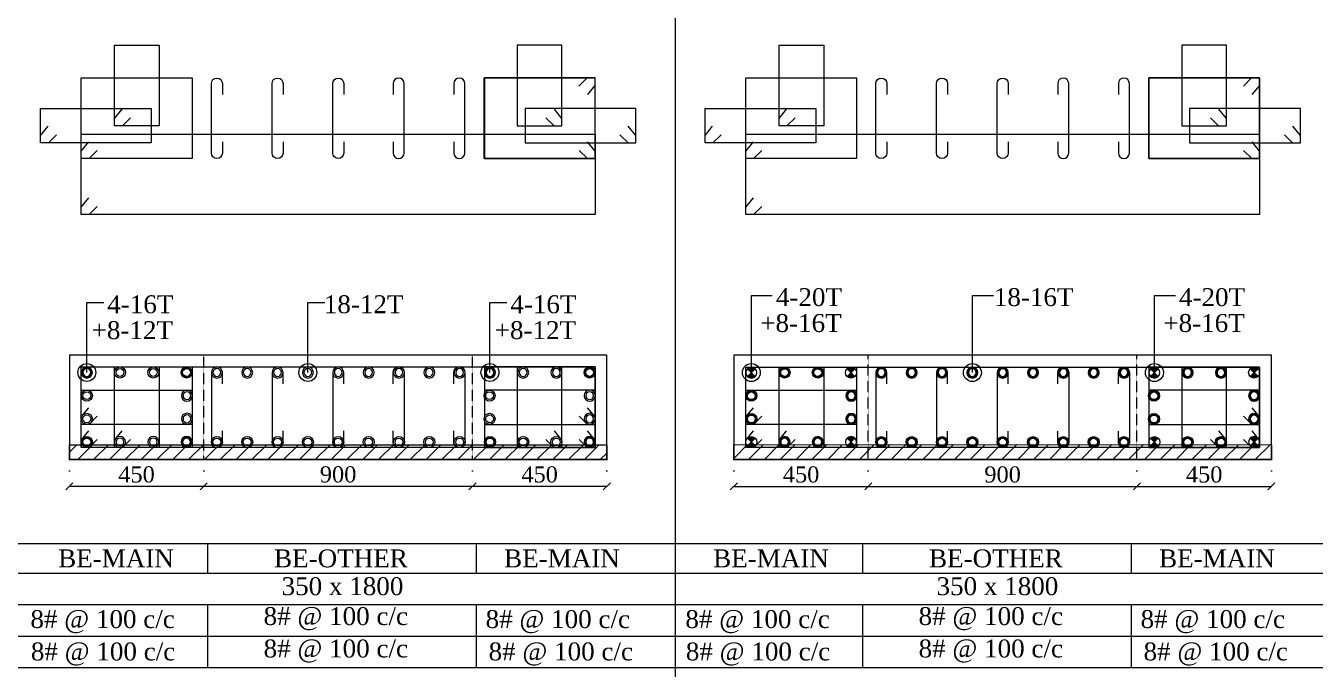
# Model space of a CAD drawing. Header units: millimetres. Extents: x 303 to 27724, y 300 to 68956.
# Drawn here: x 10195 to 14513, y 32741 to 34898 of the extents above; entities that cross this region are included whole.
import ezdxf

# ---------------------------------------------------------------- set-up
doc = ezdxf.new("R2010")
doc.units = ezdxf.units.MM
doc.linetypes.add('( Hidden )', pattern=[0.375, 0.25, -0.125])
doc.linetypes.add('DOT2', pattern=[0.125, 0, -0.125])
doc.layers.get('Defpoints').update_dxf_attribs({"lineweight": 0})
for name, color, linetype, lineweight in [('S-COL. STEEL DIA', 1, 'Continuous', 9), ('S-DIM FOOTING', 7, 'Continuous', 0), ('S-SECTION', 5, 'Continuous', 0), ('S-SECTION MARK', 7, 'Continuous', 0), ('S-SHEET', 7, 'Continuous', 0), ('S-STEEL', 1, 'Continuous', 9), ('S-STEEL-1', 1, 'Continuous', 0), ('S-STEEL-1 C.S.', 106, 'Continuous', 0), ('S-TEXT', 7, 'Continuous', 0), ('STRU.HATCH', 8, 'Continuous', 0)]:
    doc.layers.add(name, color=color, linetype=linetype, lineweight=lineweight)
doc.styles.add('AR', font='ARIALUNI.TTF', dxfattribs={"width": 0.8})
doc.styles.add('S-ROMANS', font='times.ttf')
doc.styles.add('TEXT', font='times.ttf')
doc.dimstyles.new('100', dxfattribs={"dimtxt": 180, "dimasz": 80, "dimexe": 0.18, "dimexo": 0.0625, "dimgap": 1, "dimtad": 1, "dimdec": 0, "dimzin": 0, "dimdsep": 46, "dimtxsty": 'AR', "dimblk": 'DOT', "dimcen": 0.09, "dimse1": 1, "dimse2": 1, "dimclrd": 50, "dimclrt": 256, "dimadec": 0, "dimazin": 0, "dimtfac": 1, "dimtdec": 0, "dimtix": 1, "dimtofl": 0, "dimtmove": 2, "dimatfit": 0, "dimfxl": 1, "dimtolj": 1, "dimtzin": 0, "dimlwd": -1, "dimarcsym": 0})
doc.dimstyles.new('SETU', dxfattribs={"dimtxt": 230, "dimasz": 0.2, "dimexe": 0.1, "dimexo": 0.1, "dimgap": 0.05, "dimtad": 1, "dimdec": 0, "dimzin": 0, "dimdsep": 46, "dimtxsty": 'TEXT', "dimblk": 'OBLIQUE', "dimcen": 0.09, "dimdle": 0.1, "dimclrd": 4, "dimclre": 256, "dimclrt": 256, "dimadec": 1, "dimazin": 0, "dimtfac": 1, "dimtdec": 0, "dimtix": 1, "dimtofl": 0, "dimtmove": 2, "dimatfit": 0, "dimfxl": 1, "dimtolj": 1, "dimtzin": 0, "dimlwd": -1, "dimlwe": -1, "dimarcsym": 1})

# ---------------------------------------------------------------- blocks, each defined once
blk = doc.blocks.new('*U4')
at = {"layer": 'S-COL. STEEL DIA'}
h = blk.add_hatch(color=256, dxfattribs=at)
h.dxf.hatch_style = 1
h.paths.add_polyline_path([(-18.5, 0, 1), (18.5, 0, 1)])
h.paths.add_polyline_path([(13, 0, -1), (-13, 0, -1)], flags=16)
at = {"layer": 'S-COL. STEEL DIA', "lineweight": 5}
for radius in [18.5, 13]:
    blk.add_circle((0, 0), radius, dxfattribs=at)
blk = doc.blocks.new('*U6')
at = {"layer": 'S-COL. STEEL DIA', "lineweight": 5}
for radius in [18.5, 13, 13]:
    blk.add_circle((0, 0), radius, dxfattribs=at)
blk = doc.blocks.new('_Oblique')
at = {"color": 0, "linetype": 'ByBlock', "lineweight": -2}
blk.add_line((-0.5, -0.5), (0.5, 0.5), dxfattribs=at)
blk = doc.blocks.new('*D2046')
at = {"layer": 'Defpoints', "color": 0}
for p in [(10340.5, 33443.9), (10790.5, 33443.9), (10790.5, 33354)]:
    blk.add_point(p, dxfattribs=at)
at = {"layer": 'S-DIM FOOTING', "linetype": 'DOT2', "ltscale": 300}
for p, q in [((10340.5, 33443.8), (10340.5, 33353.9)), ((10790.5, 33443.8), (10790.5, 33353.9))]:
    blk.add_line(p, q, dxfattribs=at)
at = {"layer": 'S-DIM FOOTING', "ltscale": 300}
blk.add_line((10340.4, 33354), (10790.7, 33354), dxfattribs=at)
at = {"layer": 'S-DIM FOOTING', "linetype": 'ByBlock', "xscale": 24, "yscale": 24, "zscale": 24, "rotation": 180}
blk.add_blockref('_Oblique', (10340.5, 33354), dxfattribs=at)
at = {"layer": 'S-DIM FOOTING', "linetype": 'ByBlock', "xscale": 24, "yscale": 24, "zscale": 24}
blk.add_blockref('_Oblique', (10790.5, 33354), dxfattribs=at)
at = {"layer": 'S-DIM FOOTING', "insert": (10565.5, 33393.5), "char_height": 54, "attachment_point": 5, "style": 'TEXT'}
blk.add_mtext('\\A1;450', dxfattribs=at)
blk = doc.blocks.new('*D2047')
at = {"layer": 'Defpoints', "color": 0}
for p in [(10790.5, 33443.9), (11690.5, 33443.9), (11690.5, 33354)]:
    blk.add_point(p, dxfattribs=at)
at = {"layer": 'S-DIM FOOTING', "linetype": 'DOT2', "ltscale": 300}
for p, q in [((10790.5, 33443.8), (10790.5, 33353.9)), ((11690.5, 33443.8), (11690.5, 33353.9))]:
    blk.add_line(p, q, dxfattribs=at)
at = {"layer": 'S-DIM FOOTING', "ltscale": 300}
blk.add_line((10790.4, 33354), (11690.7, 33354), dxfattribs=at)
at = {"layer": 'S-DIM FOOTING', "linetype": 'ByBlock', "xscale": 24, "yscale": 24, "zscale": 24, "rotation": 180}
blk.add_blockref('_Oblique', (10790.5, 33354), dxfattribs=at)
at = {"layer": 'S-DIM FOOTING', "linetype": 'ByBlock', "xscale": 24, "yscale": 24, "zscale": 24}
blk.add_blockref('_Oblique', (11690.5, 33354), dxfattribs=at)
at = {"layer": 'S-DIM FOOTING', "insert": (11240.5, 33393.6), "char_height": 54, "attachment_point": 5, "style": 'TEXT'}
blk.add_mtext('\\A1;900', dxfattribs=at)
blk = doc.blocks.new('*D2048')
at = {"layer": 'Defpoints', "color": 0}
for p in [(11690.5, 33443.9), (12140.5, 33443.9), (12140.5, 33354)]:
    blk.add_point(p, dxfattribs=at)
at = {"layer": 'S-DIM FOOTING', "linetype": 'DOT2', "ltscale": 300}
for p, q in [((11690.5, 33443.8), (11690.5, 33353.9)), ((12140.5, 33443.8), (12140.5, 33353.9))]:
    blk.add_line(p, q, dxfattribs=at)
at = {"layer": 'S-DIM FOOTING', "ltscale": 300}
blk.add_line((11690.4, 33354), (12140.7, 33354), dxfattribs=at)
at = {"layer": 'S-DIM FOOTING', "linetype": 'ByBlock', "xscale": 24, "yscale": 24, "zscale": 24, "rotation": 180}
blk.add_blockref('_Oblique', (11690.5, 33354), dxfattribs=at)
at = {"layer": 'S-DIM FOOTING', "linetype": 'ByBlock', "xscale": 24, "yscale": 24, "zscale": 24}
blk.add_blockref('_Oblique', (12140.5, 33354), dxfattribs=at)
at = {"layer": 'S-DIM FOOTING', "insert": (11915.5, 33393.5), "char_height": 54, "attachment_point": 5, "style": 'TEXT'}
blk.add_mtext('\\A1;450', dxfattribs=at)
blk = doc.blocks.new('_Dot')
at = {"linetype": 'ByBlock', "lineweight": -2}
blk.add_line((-0.5, 0), (-1, 0), dxfattribs=at)
at = {"linetype": 'ByBlock', "const_width": 0.5}
blk.add_lwpolyline([(-0.25, 0, 1), (0.25, 0, 1)], format="xyb", close=True, dxfattribs=at)
blk = doc.blocks.new('*U18')
at = {"layer": 'S-COL. STEEL DIA'}
h = blk.add_hatch(color=256, dxfattribs=at)
h.dxf.hatch_style = 1
h.paths.add_polyline_path([(0, 0), (0, -18.5, 0.198912), (13, -13)])
h.paths.add_polyline_path([(0, 0), (-13, -13, 0.198912), (0, -18.5)])
h.paths.add_polyline_path([(0, 18.5, 0.198912), (-13, 13), (0, 0)])
h.paths.add_polyline_path([(13, 13, 0.198912), (0, 18.5), (0, 0)])
at = {"layer": 'S-COL. STEEL DIA', "lineweight": 5}
for p, q in [((-13, 13), (13, -13)), ((13, 13), (-13, -13))]:
    blk.add_line(p, q, dxfattribs=at)
blk.add_circle((0, 0), 18.5, dxfattribs=at)
blk = doc.blocks.new('*D2088')
at = {"layer": 'Defpoints', "color": 0}
for p in [(12566.1, 33443.7), (13016.1, 33443.7), (13016.1, 33353.8)]:
    blk.add_point(p, dxfattribs=at)
at = {"layer": 'S-DIM FOOTING', "linetype": 'DOT2', "ltscale": 300}
for p, q in [((12566.1, 33443.5), (12566.1, 33353.7)), ((13016.1, 33443.5), (13016.1, 33353.7))]:
    blk.add_line(p, q, dxfattribs=at)
at = {"layer": 'S-DIM FOOTING', "ltscale": 300}
blk.add_line((12566, 33353.8), (13016.2, 33353.8), dxfattribs=at)
at = {"layer": 'S-DIM FOOTING', "linetype": 'ByBlock', "xscale": 24, "yscale": 24, "zscale": 24, "rotation": 180}
blk.add_blockref('_Oblique', (12566.1, 33353.8), dxfattribs=at)
at = {"layer": 'S-DIM FOOTING', "linetype": 'ByBlock', "xscale": 24, "yscale": 24, "zscale": 24}
blk.add_blockref('_Oblique', (13016.1, 33353.8), dxfattribs=at)
at = {"layer": 'S-DIM FOOTING', "insert": (12791.1, 33393.3), "char_height": 54, "attachment_point": 5, "style": 'TEXT'}
blk.add_mtext('\\A1;450', dxfattribs=at)
blk = doc.blocks.new('*D2089')
at = {"layer": 'Defpoints', "color": 0}
for p in [(13016.1, 33443.7), (13916.1, 33443.7), (13916.1, 33353.8)]:
    blk.add_point(p, dxfattribs=at)
at = {"layer": 'S-DIM FOOTING', "linetype": 'DOT2', "ltscale": 300}
for p, q in [((13016.1, 33443.5), (13016.1, 33353.7)), ((13916.1, 33443.5), (13916.1, 33353.7))]:
    blk.add_line(p, q, dxfattribs=at)
at = {"layer": 'S-DIM FOOTING', "ltscale": 300}
blk.add_line((13016, 33353.8), (13916.2, 33353.8), dxfattribs=at)
at = {"layer": 'S-DIM FOOTING', "linetype": 'ByBlock', "xscale": 24, "yscale": 24, "zscale": 24, "rotation": 180}
blk.add_blockref('_Oblique', (13016.1, 33353.8), dxfattribs=at)
at = {"layer": 'S-DIM FOOTING', "linetype": 'ByBlock', "xscale": 24, "yscale": 24, "zscale": 24}
blk.add_blockref('_Oblique', (13916.1, 33353.8), dxfattribs=at)
at = {"layer": 'S-DIM FOOTING', "insert": (13466.1, 33393.3), "char_height": 54, "attachment_point": 5, "style": 'TEXT'}
blk.add_mtext('\\A1;900', dxfattribs=at)
blk = doc.blocks.new('*D2090')
at = {"layer": 'Defpoints', "color": 0}
for p in [(13916.1, 33443.7), (14366.1, 33443.7), (14366.1, 33353.8)]:
    blk.add_point(p, dxfattribs=at)
at = {"layer": 'S-DIM FOOTING', "linetype": 'DOT2', "ltscale": 300}
for p, q in [((13916.1, 33443.5), (13916.1, 33353.7)), ((14366.1, 33443.5), (14366.1, 33353.7))]:
    blk.add_line(p, q, dxfattribs=at)
at = {"layer": 'S-DIM FOOTING', "ltscale": 300}
blk.add_line((13916, 33353.8), (14366.2, 33353.8), dxfattribs=at)
at = {"layer": 'S-DIM FOOTING', "linetype": 'ByBlock', "xscale": 24, "yscale": 24, "zscale": 24, "rotation": 180}
blk.add_blockref('_Oblique', (13916.1, 33353.8), dxfattribs=at)
at = {"layer": 'S-DIM FOOTING', "linetype": 'ByBlock', "xscale": 24, "yscale": 24, "zscale": 24}
blk.add_blockref('_Oblique', (14366.1, 33353.8), dxfattribs=at)
at = {"layer": 'S-DIM FOOTING', "insert": (14141.1, 33393.3), "char_height": 54, "attachment_point": 5, "style": 'TEXT'}
blk.add_mtext('\\A1;450', dxfattribs=at)

msp = doc.modelspace()

# ---------------------------------------------------------------- hatches: boundary and pattern name
at = {"layer": 'STRU.HATCH'}
h = msp.add_hatch(dxfattribs=at)
h.set_pattern_fill('ANSI31', color=256, scale=300)
h.set_pattern_definition([(45, (-1821240.21, -590815.696), (-26.5165043, 26.5165043), [])])
h.paths.add_polyline_path([(10340.5, 33493.5), (12140.5, 33493.4), (12140.5, 33443.5), (10340.5, 33443.7)])
h = msp.add_hatch(dxfattribs=at)
h.set_pattern_fill('ANSI31', color=256, scale=300)
h.set_pattern_definition([(45, (-1819046.647, -590815.576), (-26.5165043, 26.5165043), [])])
h.paths.add_polyline_path([(12566.1, 33493.7), (14366.1, 33493.5), (14366.1, 33443.7), (12566.1, 33443.8)])

# ---------------------------------------------------------------- linework, layer by layer
at = {"layer": 'S-SECTION', "elevation": 8.9}
for points in [[(12140.5, 33443.9), (12140.5, 33793.9), (10340.5, 33793.9), (10340.5, 33443.9)], [(14366.1, 33443.7), (14366.1, 33793.7), (12566.1, 33793.7), (12566.1, 33443.7)]]:
    msp.add_lwpolyline(points, close=True, dxfattribs=at)
at = {"layer": 'S-SHEET'}
for p, q in [((12369.1, 68956, -0.3), (12369.1, 299.8, 0.2)), ((303, 33162.3, 7.4), (27724.1, 33162.3, 7.4)), ((10803, 33162.1, -0.1), (10803, 33062.6, -0.1)), ((11703, 33162.1, -0.1), (11703, 33062.6, -0.1)), ((12996.6, 33162.1, -0.7), (12996.6, 33062.6, -0.7)), ((13896.6, 33162.1, -0.7), (13896.6, 33062.6, -0.7)), ((303, 33062.8, -0.7), (27724.1, 33062.8, -0.7)), ((303, 32957.5, -0.7), (27724.1, 32957.5, -0.7)), ((303, 32957.5, -0.7), (27724.1, 32957.5, -0.7)), ((10803, 32957.4, -0.1), (10803, 32746.1, -0.1)), ((11703, 32957.4, -0.1), (11703, 32746.1, -0.1)), ((12996.6, 32957.4, -0.7), (12996.6, 32746.1, -0.7)), ((13896.6, 32957.4, -0.7), (13896.6, 32746.1, -0.7)), ((303, 32851.7, -0.7), (27724.1, 32851.7, -0.7)), ((303, 32746.2, -0.7), (27724.1, 32746.2, -0.7))]:
    msp.add_line(p, q, dxfattribs=at)
at = {"layer": 'S-STEEL', "color": 3}
for points, elevation in [([(10852.9, 34508.9), (10852.9, 34471.2, -1), (10816, 34471.2), (10816, 34704.2, -1), (10852.9, 34704.2), (10852.9, 34667)], 7.6), ([(11056.2, 34508.9), (11056.2, 34471.2, -1), (11019.3, 34471.2), (11019.3, 34704.2, -1), (11056.2, 34704.2), (11056.2, 34667)], 7.6), ([(11259.4, 34508.9), (11259.4, 34471.2, -1), (11222.5, 34471.2), (11222.5, 34704.2, -1), (11259.4, 34704.2), (11259.4, 34667)], 7.6), ([(11424.9, 34508.9), (11424.9, 34471.2, 1), (11461.8, 34471.2), (11461.8, 34704.2, 1), (11424.9, 34704.2), (11424.9, 34667)], 7.6), ([(11628.1, 34508.9), (11628.1, 34471.2, 1), (11665, 34471.2), (11665, 34704.2, 1), (11628.1, 34704.2), (11628.1, 34667)], 7.6), ([(13078.5, 34508.9), (13078.5, 34471.2, -1), (13041.6, 34471.2), (13041.6, 34704.2, -1), (13078.5, 34704.2), (13078.5, 34667)], 8.2), ([(13281.7, 34508.9), (13281.7, 34471.2, -1), (13244.8, 34471.2), (13244.8, 34704.2, -1), (13281.7, 34704.2), (13281.7, 34667)], 8.2), ([(13484.9, 34508.9), (13484.9, 34471.2, -1), (13448, 34471.2), (13448, 34704.2, -1), (13484.9, 34704.2), (13484.9, 34667)], 8.2), ([(13650.5, 34508.9), (13650.5, 34471.2, 1), (13687.4, 34471.2), (13687.4, 34704.2, 1), (13650.5, 34704.2), (13650.5, 34667)], 8.2), ([(13853.7, 34508.9), (13853.7, 34471.2, 1), (13890.6, 34471.2), (13890.6, 34704.2, 1), (13853.7, 34704.2), (13853.7, 34667)], 8.2), ([(10852.9, 33697.7), (10852.9, 33735.5, 1), (10816, 33735.5), (10816, 33502.4, 1), (10852.9, 33502.4), (10852.9, 33539.6)], 8.9), ([(11056.2, 33697.7), (11056.2, 33735.5, 1), (11019.3, 33735.5), (11019.3, 33502.4, 1), (11056.2, 33502.4), (11056.2, 33539.6)], 8.9), ([(11259.4, 33697.7), (11259.4, 33735.5, 1), (11222.5, 33735.5), (11222.5, 33502.4, 1), (11259.4, 33502.4), (11259.4, 33539.6)], 8.9), ([(11424.9, 33697.7), (11424.9, 33735.5, -1), (11461.8, 33735.5), (11461.8, 33502.4, -1), (11424.9, 33502.4), (11424.9, 33539.6)], 8.9), ([(11628.1, 33697.7), (11628.1, 33735.5, -1), (11665, 33735.5), (11665, 33502.4, -1), (11628.1, 33502.4), (11628.1, 33539.6)], 8.9), ([(13078.5, 33697.5), (13078.5, 33735.2, 1), (13041.6, 33735.2), (13041.6, 33502.1, 1), (13078.5, 33502.1), (13078.5, 33539.3)], 8.9), ([(13281.7, 33697.5), (13281.7, 33735.2, 1), (13244.8, 33735.2), (13244.8, 33502.1, 1), (13281.7, 33502.1), (13281.7, 33539.3)], 8.9), ([(13484.9, 33697.5), (13484.9, 33735.2, 1), (13448, 33735.2), (13448, 33502.1, 1), (13484.9, 33502.1), (13484.9, 33539.3)], 8.9), ([(13650.5, 33697.5), (13650.5, 33735.2, -1), (13687.4, 33735.2), (13687.4, 33502.1, -1), (13650.5, 33502.1), (13650.5, 33539.3)], 8.9), ([(13853.7, 33697.5), (13853.7, 33735.2, -1), (13890.6, 33735.2), (13890.6, 33502.1, -1), (13853.7, 33502.1), (13853.7, 33539.3)], 8.9)]:
    msp.add_lwpolyline(points, format="xyb", dxfattribs=dict(at, elevation=elevation))
at = {"layer": 'S-STEEL', "color": 1}
for points, elevation in [([(12047, 34695.5), (12074.5, 34722.8), (12100.6, 34722.8), (12100.6, 34452.8), (11729.8, 34452.8), (11729.8, 34722.8), (12100.6, 34722.8), (12100.6, 34697.7), (12075.4, 34666.9)], 7.6), ([(14272.6, 34695.5), (14300.1, 34722.8), (14326.1, 34722.8), (14326.1, 34452.8), (13955.3, 34452.8), (13955.3, 34722.8), (14326.1, 34722.8), (14326.1, 34697.7), (14300.9, 34666.9)], 8.2), ([(10434.1, 34292), (10406.6, 34264.7), (10380.5, 34264.7), (10380.5, 34534.7), (12101.3, 34534.7), (12101.3, 34264.7), (10380.5, 34264.7), (10380.5, 34289.7), (10405.7, 34320.6)], 7.6), ([(12659.6, 34292), (12632.1, 34264.7), (12606.1, 34264.7), (12606.1, 34534.7), (14326.9, 34534.7), (14326.9, 34264.7), (12606.1, 34264.7), (12606.1, 34289.7), (12631.3, 34320.6)], 8.2), ([(10434.1, 33511.2), (10406.6, 33483.9), (10380.5, 33483.9), (10380.5, 33753.9), (12101.3, 33753.9), (12101.3, 33483.9), (10380.5, 33483.9), (10380.5, 33508.9), (10405.7, 33539.8)], 8.9), ([(12659.6, 33511), (12632.1, 33483.7), (12606.1, 33483.7), (12606.1, 33753.7), (14326.9, 33753.7), (14326.9, 33483.7), (12606.1, 33483.7), (12606.1, 33508.7), (12631.3, 33539.6)], 8.9)]:
    msp.add_lwpolyline(points, dxfattribs=dict(at, elevation=elevation))
at = {"layer": 'S-STEEL-1', "color": 41}
for points, elevation in [([(10545.4, 34589.5), (10517.9, 34562.2), (10491.8, 34562.2), (10491.8, 34832.2), (10641.2, 34832.2), (10641.2, 34562.2), (10491.8, 34562.2), (10491.8, 34587.2), (10517, 34618.1)], 7.6), ([(11936.5, 34589.5), (11964, 34562.2), (11990.1, 34562.2), (11990, 34832.2), (11840.6, 34832.2), (11840.6, 34562.2), (11990.1, 34562.2), (11990.1, 34587.2), (11964.9, 34618.1)], 7.6), ([(12770.9, 34589.5), (12743.4, 34562.2), (12717.4, 34562.2), (12717.4, 34832.2), (12866.8, 34832.2), (12866.8, 34562.2), (12717.4, 34562.2), (12717.4, 34587.2), (12742.6, 34618.1)], 8.2), ([(14162, 34589.5), (14189.6, 34562.2), (14215.6, 34562.2), (14215.6, 34832.2), (14066.2, 34832.2), (14066.2, 34562.2), (14215.6, 34562.2), (14215.6, 34587.2), (14190.4, 34618.1)], 8.2), ([(10297.7, 34532.2), (10270.2, 34504.9), (10244.1, 34504.9), (10244.1, 34619.9), (10614.9, 34619.9), (10614.9, 34504.9), (10244.1, 34504.9), (10244.1, 34529.9), (10269.3, 34560.8)], 7.6), ([(12184.2, 34532.2), (12211.7, 34504.9), (12237.7, 34504.9), (12237.7, 34619.9), (11866.9, 34619.9), (11866.9, 34504.9), (12237.7, 34504.9), (12237.7, 34529.9), (12212.5, 34560.8)], 7.6), ([(12523.2, 34532.2), (12495.7, 34504.9), (12469.7, 34504.9), (12469.7, 34619.9), (12840.5, 34619.9), (12840.5, 34504.9), (12469.7, 34504.9), (12469.7, 34529.9), (12494.9, 34560.8)], 8.2), ([(14409.7, 34532.2), (14437.3, 34504.9), (14463.3, 34504.9), (14463.3, 34619.9), (14092.5, 34619.9), (14092.5, 34504.9), (14463.3, 34504.9), (14463.3, 34529.9), (14438.1, 34560.8)], 8.2), ([(10545.4, 33511.2), (10517.9, 33483.9), (10491.8, 33483.9), (10491.8, 33753.9), (10641.2, 33753.9), (10641.2, 33483.9), (10491.8, 33483.9), (10491.8, 33508.9), (10517, 33539.8)], 8.9), ([(11936.5, 33511.2), (11964, 33483.9), (11990.1, 33483.9), (11990, 33753.9), (11840.6, 33753.9), (11840.6, 33483.9), (11990.1, 33483.9), (11990.1, 33508.9), (11964.9, 33539.8)], 8.9), ([(12770.9, 33511), (12743.4, 33483.7), (12717.4, 33483.7), (12717.4, 33753.7), (12866.8, 33753.7), (12866.8, 33483.7), (12717.4, 33483.7), (12717.4, 33508.7), (12742.6, 33539.6)], 8.9), ([(14162, 33511), (14189.6, 33483.7), (14215.6, 33483.7), (14215.6, 33753.7), (14066.2, 33753.7), (14066.2, 33483.7), (14215.6, 33483.7), (14215.6, 33508.7), (14190.4, 33539.6)], 8.9), ([(10434.1, 33588.9), (10406.6, 33561.6), (10380.5, 33561.6), (10380.5, 33676.7), (10751.3, 33676.7), (10751.3, 33561.6), (10380.5, 33561.6), (10380.5, 33586.6), (10405.7, 33617.5)], 8.9), ([(12047.8, 33588.9), (12075.3, 33561.6), (12101.3, 33561.6), (12101.3, 33676.7), (11730.5, 33676.7), (11730.5, 33561.6), (12101.3, 33561.6), (12101.3, 33586.6), (12076.1, 33617.5)], 8.9), ([(12659.6, 33588.7), (12632.1, 33561.4), (12606.1, 33561.4), (12606.1, 33676.4), (12976.9, 33676.4), (12976.9, 33561.4), (12606.1, 33561.4), (12606.1, 33586.4), (12631.3, 33617.3)], 8.9), ([(14273.3, 33588.7), (14300.9, 33561.4), (14326.9, 33561.4), (14326.9, 33676.4), (13956.1, 33676.4), (13956.1, 33561.4), (14326.9, 33561.4), (14326.9, 33586.4), (14301.7, 33617.3)], 8.9)]:
    msp.add_lwpolyline(points, dxfattribs=dict(at, elevation=elevation))
at = {"layer": 'S-STEEL-1', "color": 6}
for points, elevation in [([(10434.1, 34480.1), (10406.6, 34452.8), (10380.5, 34452.8), (10380.5, 34722.8), (10751.3, 34722.8), (10751.3, 34452.8), (10380.5, 34452.8), (10380.5, 34477.8), (10405.7, 34508.7)], 7.6), ([(12047.8, 34480.1), (12075.3, 34452.8), (12101.3, 34452.8), (12101.3, 34722.8), (11730.5, 34722.8), (11730.5, 34452.8), (12101.3, 34452.8), (12101.3, 34477.8), (12076.2, 34508.7)], 7.6), ([(12659.6, 34480.1), (12632.1, 34452.8), (12606.1, 34452.8), (12606.1, 34722.8), (12976.9, 34722.8), (12976.9, 34452.8), (12606.1, 34452.8), (12606.1, 34477.8), (12631.3, 34508.7)], 8.2), ([(14273.3, 34480.1), (14300.9, 34452.8), (14326.9, 34452.8), (14326.9, 34722.8), (13956.1, 34722.8), (13956.1, 34452.8), (14326.9, 34452.8), (14326.9, 34477.8), (14301.7, 34508.7)], 8.2), ([(10434.1, 33511.2), (10406.6, 33483.9), (10380.5, 33483.9), (10380.5, 33753.9), (10751.3, 33753.9), (10751.3, 33483.9), (10380.5, 33483.9), (10380.5, 33508.9), (10405.7, 33539.8)], 8.9), ([(12047.8, 33511.2), (12075.3, 33483.9), (12101.3, 33483.9), (12101.3, 33753.9), (11730.5, 33753.9), (11730.5, 33483.9), (12101.3, 33483.9), (12101.3, 33508.9), (12076.2, 33539.8)], 8.9), ([(12659.6, 33511), (12632.1, 33483.7), (12606.1, 33483.7), (12606.1, 33753.7), (12976.9, 33753.7), (12976.9, 33483.7), (12606.1, 33483.7), (12606.1, 33508.7), (12631.3, 33539.6)], 8.9), ([(14273.3, 33511), (14300.9, 33483.7), (14326.9, 33483.7), (14326.9, 33753.7), (13956.1, 33753.7), (13956.1, 33483.7), (14326.9, 33483.7), (14326.9, 33508.7), (14301.7, 33539.6)], 8.9)]:
    msp.add_lwpolyline(points, dxfattribs=dict(at, elevation=elevation))
at = {"layer": 'S-STEEL-1 C.S.', "color": 8, "linetype": '( Hidden )'}
for p, q in [((10790.5, 33443.9, 8.9), (10790.5, 33793.9, 8.9)), ((11690.5, 33443.9, 8.9), (11690.5, 33793.9, 8.9)), ((13016.1, 33443.7, 8.9), (13016.1, 33793.7, 8.9)), ((13916.1, 33443.7, 8.9), (13916.1, 33793.7, 8.9))]:
    msp.add_line(p, q, dxfattribs=at)
at = {"layer": 'STRU.HATCH'}
for points, elevation in [([(10340.5, 33493.5), (12140.5, 33493.4), (12140.5, 33443.5), (10340.5, 33443.7)], 9.5), ([(12566.1, 33493.7), (14366.1, 33493.5), (14366.1, 33443.7), (12566.1, 33443.8)], 8.5)]:
    msp.add_lwpolyline(points, close=True, dxfattribs=dict(at, elevation=elevation))

# ---------------------------------------------------------------- block references
at = {"layer": 'S-COL. STEEL DIA', "xscale": -1, "rotation": 180}
for name, p in [('*U4', (10399, 33735.5, 8.9)), ('*U6', (10834.5, 33735.5, 8.9)), ('*U6', (10936.1, 33735.5, 8.9)), ('*U6', (11037.7, 33735.5, 8.9)), ('*U6', (11139.3, 33735.5, 8.9)), ('*U6', (11240.9, 33735.5, 8.9)), ('*U6', (11342.6, 33735.5, 8.9)), ('*U6', (11444.2, 33735.5, 8.9)), ('*U6', (11545.8, 33735.5, 8.9)), ('*U6', (11647.4, 33735.5, 8.9)), ('*U4', (11749, 33735.5, 8.9)), ('*U6', (11860.3, 33735.5, 8.9)), ('*U6', (11971.6, 33735.5, 8.9)), ('*U18', (12624.5, 33735.2, 8.9)), ('*U4', (13060, 33735.2, 8.9)), ('*U4', (13161.7, 33735.2, 8.9)), ('*U4', (13263.3, 33735.2, 8.9)), ('*U4', (13364.9, 33735.2, 8.9)), ('*U4', (13466.5, 33735.2, 8.9)), ('*U4', (13568.1, 33735.2, 8.9)), ('*U4', (13669.7, 33735.2, 8.9)), ('*U4', (13771.3, 33735.2, 8.9)), ('*U4', (13872.9, 33735.2, 8.9)), ('*U18', (13974.5, 33735.2, 8.9)), ('*U4', (14085.8, 33735.2, 8.9)), ('*U4', (14197.1, 33735.2, 8.9))]:
    msp.add_blockref(name, p, dxfattribs=at)
at = {"layer": 'S-COL. STEEL DIA', "rotation": 180}
for name, p in [('*U6', (10510.3, 33735.5, 8.9)), ('*U6', (10621.6, 33735.5, 8.9)), ('*U4', (10732.9, 33735.5, 8.9)), ('*U4', (12082.9, 33735.5, 8.9)), ('*U4', (12735.8, 33735.2, 8.9)), ('*U4', (12847.1, 33735.2, 8.9)), ('*U18', (12958.4, 33735.2, 8.9)), ('*U18', (14308.4, 33735.2, 8.9))]:
    msp.add_blockref(name, p, dxfattribs=at)
at = {"layer": 'S-COL. STEEL DIA'}
for name, p in [('*U6', (10399, 33657.8, 8.9)), ('*U6', (11747.8, 33657.8, 8.9)), ('*U4', (12624.5, 33657.5, 8.9)), ('*U4', (13973.3, 33657.5, 8.9)), ('*U6', (10399, 33580.1, 8.9)), ('*U6', (11747.8, 33580.1, 8.9)), ('*U4', (12624.5, 33579.8, 8.9)), ('*U4', (13973.3, 33579.8, 8.9)), ('*U4', (10399, 33502.4, 8.9)), ('*U6', (10834.5, 33502.4, 8.9)), ('*U6', (10936.1, 33502.4, 8.9)), ('*U6', (11037.7, 33502.4, 8.9)), ('*U6', (11139.3, 33502.4, 8.9)), ('*U6', (11240.9, 33502.4, 8.9)), ('*U6', (11342.6, 33502.4, 8.9)), ('*U6', (11444.2, 33502.4, 8.9)), ('*U6', (11545.8, 33502.4, 8.9)), ('*U6', (11647.4, 33502.4, 8.9)), ('*U4', (11749, 33502.4, 8.9)), ('*U6', (11860.3, 33502.4, 8.9)), ('*U6', (11971.6, 33502.4, 8.9)), ('*U18', (12624.5, 33502.1, 8.9)), ('*U4', (13060, 33502.1, 8.9)), ('*U4', (13161.7, 33502.1, 8.9)), ('*U4', (13263.3, 33502.1, 8.9)), ('*U4', (13364.9, 33502.1, 8.9)), ('*U4', (13466.5, 33502.1, 8.9)), ('*U4', (13568.1, 33502.1, 8.9)), ('*U4', (13669.7, 33502.1, 8.9)), ('*U4', (13771.3, 33502.1, 8.9)), ('*U4', (13872.9, 33502.1, 8.9)), ('*U18', (13974.5, 33502.1, 8.9)), ('*U4', (14085.8, 33502.1, 8.9)), ('*U4', (14197.1, 33502.1, 8.9))]:
    msp.add_blockref(name, p, dxfattribs=at)
at = {"layer": 'S-COL. STEEL DIA', "xscale": -1}
for name, p in [('*U6', (10734.1, 33657.8, 8.9)), ('*U6', (12082.9, 33657.8, 8.9)), ('*U4', (12959.6, 33657.5, 8.9)), ('*U4', (14308.4, 33657.5, 8.9)), ('*U6', (10734.1, 33580.1, 8.9)), ('*U6', (12082.9, 33580.1, 8.9)), ('*U4', (12959.6, 33579.8, 8.9)), ('*U4', (14308.4, 33579.8, 8.9)), ('*U6', (10510.3, 33502.4, 8.9)), ('*U6', (10621.6, 33502.4, 8.9)), ('*U4', (10732.9, 33502.4, 8.9)), ('*U4', (12082.9, 33502.4, 8.9)), ('*U4', (12735.8, 33502.1, 8.9)), ('*U4', (12847.1, 33502.1, 8.9)), ('*U18', (12958.4, 33502.1, 8.9)), ('*U18', (14308.4, 33502.1, 8.9))]:
    msp.add_blockref(name, p, dxfattribs=at)

# ---------------------------------------------------------------- texts
at = {"layer": 'S-TEXT', "color": 7, "style": 'TEXT'}
for s, p in [('4-16T', (10467.4, 33934.2, 8.9)), ('18-12T', (11192.7, 33934.2, 8.9)), ('4-16T', (11817.4, 33934.2, 8.9)), ('4-20T', (12706.7, 33958.1, 8.9)), ('18-16T', (13436.7, 33958.1, 8.9)), ('4-20T', (14056.7, 33958.1, 8.9)), ('+8-12T', (10415, 33847.4, 8.9)), ('+8-12T', (11765, 33847.4, 8.9)), ('+8-16T', (12654.4, 33871.3, 8.9)), ('+8-16T', (14004.4, 33871.3, 8.9))]:
    msp.add_text(s, height=60, dxfattribs=at).set_placement(p)
at = {"layer": 'S-TEXT', "style": 'S-ROMANS'}
for s, p in [('BE-MAIN ', (10303, 33082.3, -0.1)), ('BE-OTHER', (11026, 33082.3, -0.1)), ('BE-MAIN ', (11796.5, 33082.3, -0.1)), ('BE-MAIN ', (12496.6, 33082.3, -0.7)), ('BE-OTHER', (13219.6, 33082.3, -0.7)), ('BE-MAIN ', (13990.1, 33082.3, -0.7)), ('350 x 1800', (11051.3, 32989.1, -0.1)), ('350 x 1800', (13244.8, 32989.1, -0.7)), ('8# @ 100 c/c', (10991, 32888.8, -0.1)), ('8# @ 100 c/c', (13184.6, 32888.8, -0.7)), ('8# @ 100 c/c', (10210, 32878.8, -0.1)), ('8# @ 100 c/c', (11734.5, 32878.8, -0.1)), ('8# @ 100 c/c', (12403.6, 32878.8, -0.7)), ('8# @ 100 c/c', (13928.1, 32878.8, -0.7)), ('8# @ 100 c/c', (10211.5, 32770.2, -0.1)), ('8# @ 100 c/c', (10991, 32780.2, -0.1)), ('8# @ 100 c/c', (11744.5, 32770.2, -0.1)), ('8# @ 100 c/c', (12405.1, 32770.2, -0.7)), ('8# @ 100 c/c', (13184.6, 32780.2, -0.7)), ('8# @ 100 c/c', (13938.1, 32770.2, -0.7))]:
    msp.add_text(s, height=60, dxfattribs=at).set_placement(p)

# ---------------------------------------------------------------- dimensions: what is measured, and where the dimension line sits
at = {"layer": 'S-DIM FOOTING', "ltscale": 300}
for base, p1, p2, picture, middle in [((10790.5, 33354, 8.5), (10340.5, 33443.9, 8.9), (10790.5, 33443.9, 8.9), '*D2046', (10565.5, 33393.5, 8.5)), ((11690.5, 33354, 8.5), (10790.5, 33443.9, 8.9), (11690.5, 33443.9, 8.9), '*D2047', (11240.5, 33393.6, 8.5)), ((12140.5, 33354, 8.5), (11690.5, 33443.9, 8.9), (12140.5, 33443.9, 8.9), '*D2048', (11915.5, 33393.5, 8.5)), ((13016.1, 33353.8, 8.5), (12566.1, 33443.7, 8.9), (13016.1, 33443.7, 8.9), '*D2088', (12791.1, 33393.3, 8.5)), ((13916.1, 33353.8, 8.5), (13016.1, 33443.7, 8.9), (13916.1, 33443.7, 8.9), '*D2089', (13466.1, 33393.3, 8.5)), ((14366.1, 33353.8, 8.5), (13916.1, 33443.7, 8.9), (14366.1, 33443.7, 8.9), '*D2090', (14141.1, 33393.3, 8.5))]:
    dim = msp.add_linear_dim(base=base, p1=p1, p2=p2, angle=180, dimstyle='SETU', override={"dimscale": 1.2, "dimtxt": 45, "dimasz": 20, "dimgap": 10, "dimblk1": 'Oblique', "dimblk2": 'Oblique', "dimsah": 1, "dimclrd": 256, "dimarcsym": 1}, dxfattribs=at)
    dim.commit()
    dim.dimension.update_dxf_attribs({"geometry": picture, "text_midpoint": middle})

# ---------------------------------------------------------------- leaders
at = {"layer": 'S-SECTION MARK'}
for points in [[(12624.5, 33735.2, 8.9), (12624.5, 33994, 8.9), (12694.8, 33994, 8.9)], [(13364.9, 33735.2, 8.9), (13364.9, 33994, 8.9), (13435.1, 33994, 8.9)], [(13974.5, 33735.2, 8.9), (13974.5, 33994, 8.9), (14044.8, 33994, 8.9)], [(10399, 33735.5, 8.9), (10399, 33970.1, 8.9), (10455.4, 33970.1, 8.9)], [(11139.3, 33735.5, 8.9), (11139.3, 33970.1, 8.9), (11195.8, 33970.1, 8.9)], [(11749, 33735.5, 8.9), (11749, 33970.1, 8.9), (11805.4, 33970.1, 8.9)]]:
    msp.add_leader(points, dimstyle='100', override={"dimasz": 60, "dimtad": 0, "dimclrd": 256, "dimldrblk": 'DotBlank', "dimfxl": 50, "dimfxlon": 1, "dimarcsym": 1}, dxfattribs=at)

doc.saveas('drawing.dxf')
